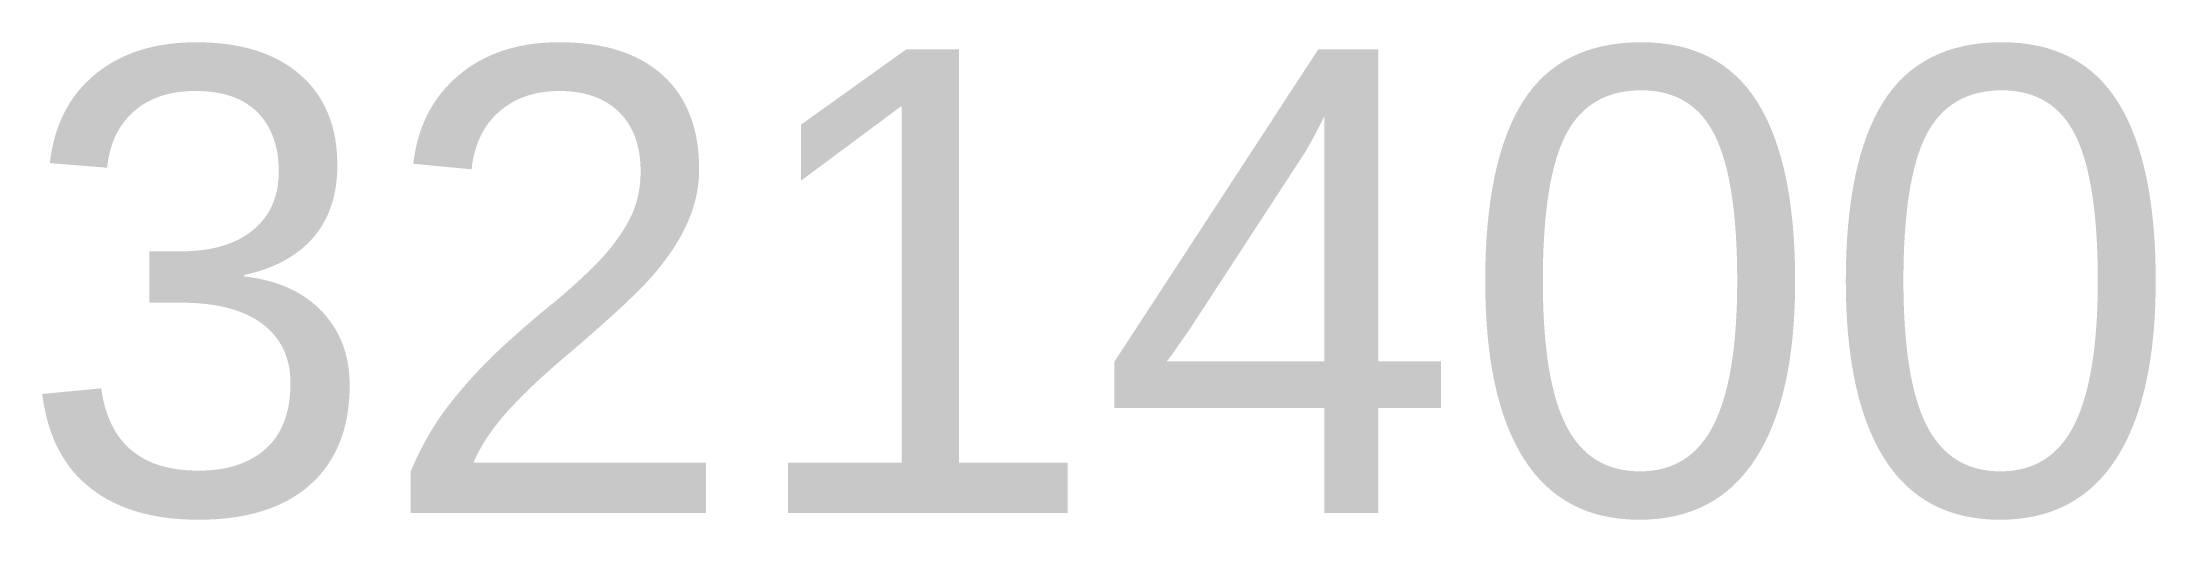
# Model space of a CAD drawing. Header units: millimetres. Extents: x 790.257 to 790.789, y 250.286 to 250.406.
import ezdxf
from ezdxf.enums import TextEntityAlignment as Align

# ---------------------------------------------------------------- set-up
doc = ezdxf.new("R2010")
doc.units = ezdxf.units.MM
doc.layers.add('pp', color=7, linetype='Continuous')
doc.styles.add('XX', font='')
doc.styles.get('XX').set_extended_font_data('Arial Unicode MS')

msp = doc.modelspace()

# ---------------------------------------------------------------- texts
at = {"layer": 'pp', "color": 1, "style": 'XX'}
msp.add_text('321400', height=0.116761, dxfattribs=at).set_placement((790.52282, 250.28776), align=Align.CENTER)

doc.saveas('drawing.dxf')
